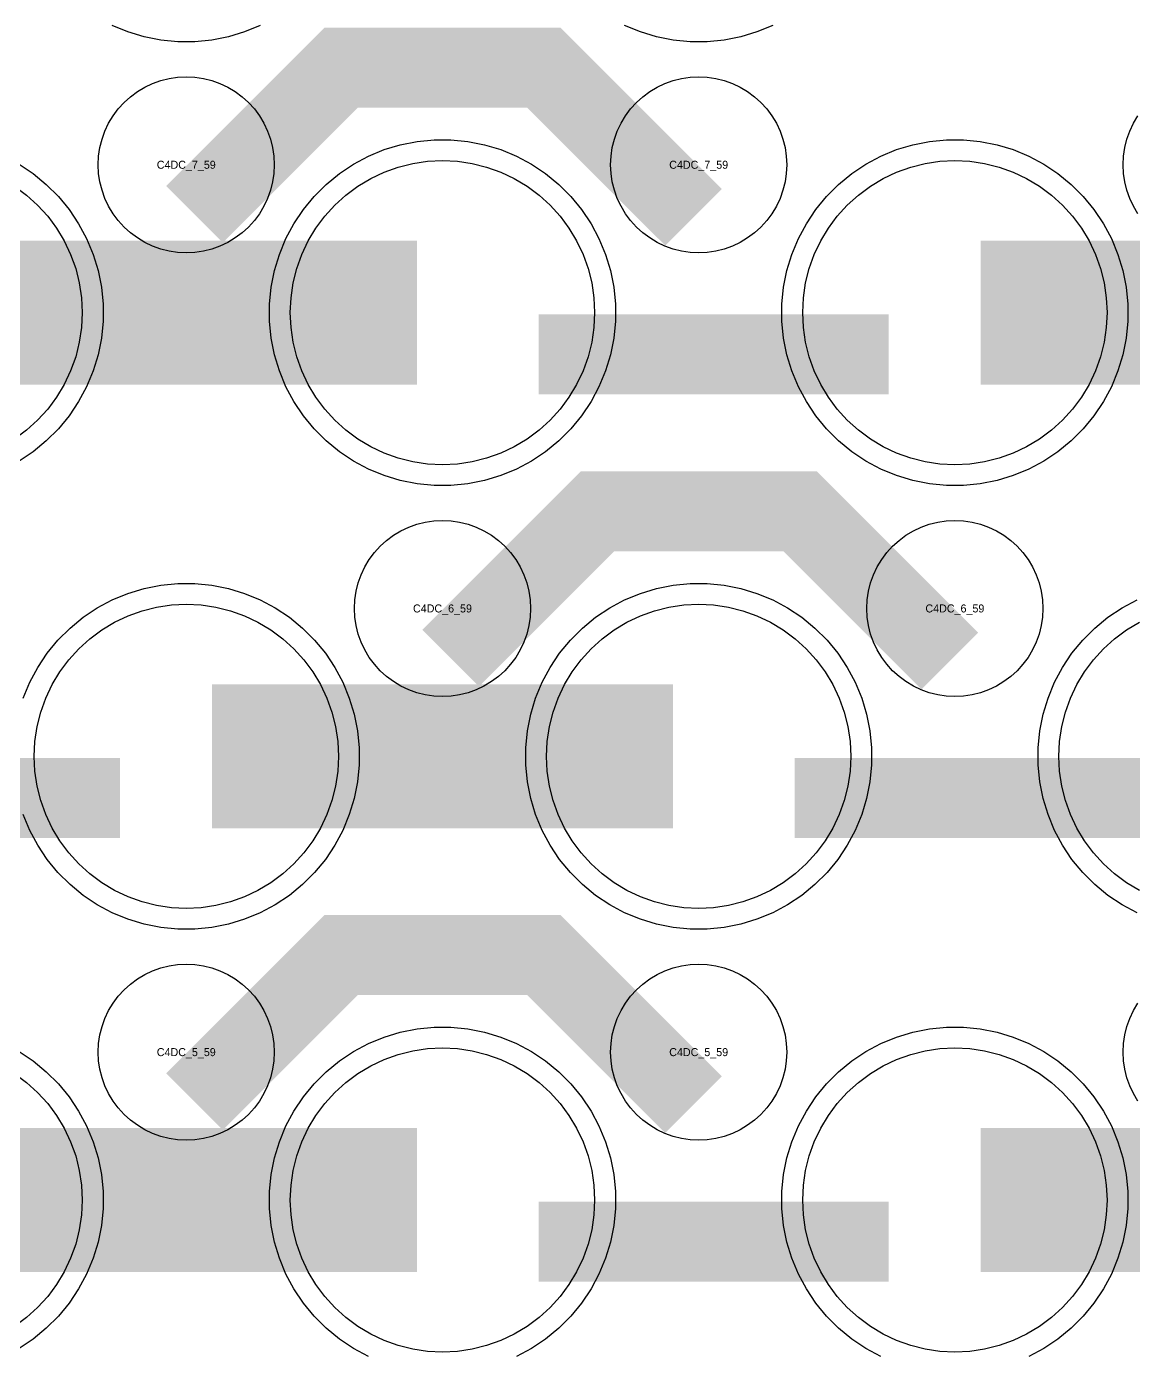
# Model space of a CAD drawing. Extents: x -11880 to 11880, y -14992 to 14992.
# Drawn here: x 6830.1 to 7175.8, y -14195.3 to -13780.3 of the extents above; entities that cross this region are included whole.
import ezdxf
from ezdxf.enums import TextEntityAlignment as Align

# ---------------------------------------------------------------- set-up
doc = ezdxf.new("R2010")
doc.units = 0
doc.header["$MEASUREMENT"] = 0
for name, color, linetype in [('GDS_775_DT_237', 138, 'CONTINUOUS'), ('RDL1_FS', 34, 'CONTINUOUS'), ('RDL_BS', 160, 'CONTINUOUS')]:
    doc.layers.add(name, color=color, linetype=linetype)

msp = doc.modelspace()

# ---------------------------------------------------------------- linework, layer by layer
at = {"layer": 'RDL1_FS', "color": 241, "true_color": 0xf7abae}
for points in [[(6960, -13917.124), (6955.343, -13916.895), (6950.732, -13916.211), (6946.209, -13915.079), (6941.819, -13913.507), (6937.605, -13911.515), (6933.605, -13909.117), (6929.86, -13906.339), (6926.406, -13903.209), (6923.276, -13899.755), (6920.498, -13896.01), (6918.1, -13892.01), (6916.108, -13887.796), (6914.536, -13883.406), (6913.404, -13878.883), (6912.72, -13874.272), (6912.491, -13869.615), (6912.72, -13864.958), (6913.404, -13860.347), (6914.536, -13855.824), (6916.108, -13851.434), (6918.1, -13847.22), (6920.498, -13843.22), (6923.276, -13839.475), (6926.406, -13836.021), (6929.86, -13832.891), (6933.605, -13830.113), (6937.605, -13827.715), (6941.819, -13825.723), (6946.209, -13824.151), (6950.732, -13823.019), (6955.343, -13822.335), (6960, -13822.106), (6964.657, -13822.335), (6969.268, -13823.019), (6973.791, -13824.151), (6978.181, -13825.723), (6982.395, -13827.715), (6986.395, -13830.113), (6990.14, -13832.891), (6993.594, -13836.021), (6996.724, -13839.475), (6999.502, -13843.22), (7001.9, -13847.22), (7003.892, -13851.434), (7005.464, -13855.824), (7006.596, -13860.347), (7007.28, -13864.958), (7007.509, -13869.615), (7007.28, -13874.272), (7006.596, -13878.883), (7005.464, -13883.406), (7003.892, -13887.796), (7001.9, -13892.01), (6999.502, -13896.01), (6996.724, -13899.755), (6993.594, -13903.209), (6990.14, -13906.339), (6986.395, -13909.117), (6982.395, -13911.515), (6978.181, -13913.507), (6973.791, -13915.079), (6969.268, -13916.211), (6964.657, -13916.895)], [(7120, -13917.124), (7115.343, -13916.895), (7110.732, -13916.211), (7106.209, -13915.079), (7101.819, -13913.507), (7097.605, -13911.515), (7093.605, -13909.117), (7089.86, -13906.339), (7086.406, -13903.209), (7083.276, -13899.755), (7080.498, -13896.01), (7078.1, -13892.01), (7076.108, -13887.796), (7074.536, -13883.406), (7073.404, -13878.883), (7072.72, -13874.272), (7072.491, -13869.615), (7072.72, -13864.958), (7073.404, -13860.347), (7074.536, -13855.824), (7076.108, -13851.434), (7078.1, -13847.22), (7080.498, -13843.22), (7083.276, -13839.475), (7086.406, -13836.021), (7089.86, -13832.891), (7093.605, -13830.113), (7097.605, -13827.715), (7101.819, -13825.723), (7106.209, -13824.151), (7110.732, -13823.019), (7115.343, -13822.335), (7120, -13822.106), (7124.657, -13822.335), (7129.268, -13823.019), (7133.791, -13824.151), (7138.181, -13825.723), (7142.395, -13827.715), (7146.395, -13830.113), (7150.14, -13832.891), (7153.594, -13836.021), (7156.724, -13839.475), (7159.502, -13843.22), (7161.9, -13847.22), (7163.892, -13851.434), (7165.464, -13855.824), (7166.596, -13860.347), (7167.28, -13864.958), (7167.509, -13869.615), (7167.28, -13874.272), (7166.596, -13878.883), (7165.464, -13883.406), (7163.892, -13887.796), (7161.9, -13892.01), (7159.502, -13896.01), (7156.724, -13899.755), (7153.594, -13903.209), (7150.14, -13906.339), (7146.395, -13909.117), (7142.395, -13911.515), (7138.181, -13913.507), (7133.791, -13915.079), (7129.268, -13916.211), (7124.657, -13916.895)], [(6880, -14055.689), (6875.343, -14055.46), (6870.732, -14054.776), (6866.209, -14053.644), (6861.819, -14052.072), (6857.605, -14050.08), (6853.605, -14047.682), (6849.86, -14044.904), (6846.406, -14041.774), (6843.276, -14038.32), (6840.498, -14034.575), (6838.1, -14030.575), (6836.108, -14026.361), (6834.536, -14021.971), (6833.404, -14017.448), (6832.72, -14012.837), (6832.491, -14008.18), (6832.72, -14003.523), (6833.404, -13998.912), (6834.536, -13994.389), (6836.108, -13989.999), (6838.1, -13985.785), (6840.498, -13981.785), (6843.276, -13978.04), (6846.406, -13974.586), (6849.86, -13971.456), (6853.605, -13968.678), (6857.605, -13966.28), (6861.819, -13964.288), (6866.209, -13962.716), (6870.732, -13961.584), (6875.343, -13960.9), (6880, -13960.671), (6884.657, -13960.9), (6889.268, -13961.584), (6893.791, -13962.716), (6898.181, -13964.288), (6902.395, -13966.28), (6906.395, -13968.678), (6910.14, -13971.456), (6913.594, -13974.586), (6916.724, -13978.04), (6919.502, -13981.785), (6921.9, -13985.785), (6923.892, -13989.999), (6925.464, -13994.389), (6926.596, -13998.912), (6927.28, -14003.523), (6927.509, -14008.18), (6927.28, -14012.837), (6926.596, -14017.448), (6925.464, -14021.971), (6923.892, -14026.361), (6921.9, -14030.575), (6919.502, -14034.575), (6916.724, -14038.32), (6913.594, -14041.774), (6910.14, -14044.904), (6906.395, -14047.682), (6902.395, -14050.08), (6898.181, -14052.072), (6893.791, -14053.644), (6889.268, -14054.776), (6884.657, -14055.46)], [(7040, -14055.689), (7035.343, -14055.46), (7030.732, -14054.776), (7026.209, -14053.644), (7021.819, -14052.072), (7017.605, -14050.08), (7013.605, -14047.682), (7009.86, -14044.904), (7006.406, -14041.774), (7003.276, -14038.32), (7000.498, -14034.575), (6998.1, -14030.575), (6996.108, -14026.361), (6994.536, -14021.971), (6993.404, -14017.448), (6992.72, -14012.837), (6992.491, -14008.18), (6992.72, -14003.523), (6993.404, -13998.912), (6994.536, -13994.389), (6996.108, -13989.999), (6998.1, -13985.785), (7000.498, -13981.785), (7003.276, -13978.04), (7006.406, -13974.586), (7009.86, -13971.456), (7013.605, -13968.678), (7017.605, -13966.28), (7021.819, -13964.288), (7026.209, -13962.716), (7030.732, -13961.584), (7035.343, -13960.9), (7040, -13960.671), (7044.657, -13960.9), (7049.268, -13961.584), (7053.791, -13962.716), (7058.181, -13964.288), (7062.395, -13966.28), (7066.395, -13968.678), (7070.14, -13971.456), (7073.594, -13974.586), (7076.724, -13978.04), (7079.502, -13981.785), (7081.9, -13985.785), (7083.892, -13989.999), (7085.464, -13994.389), (7086.596, -13998.912), (7087.28, -14003.523), (7087.509, -14008.18), (7087.28, -14012.837), (7086.596, -14017.448), (7085.464, -14021.971), (7083.892, -14026.361), (7081.9, -14030.575), (7079.502, -14034.575), (7076.724, -14038.32), (7073.594, -14041.774), (7070.14, -14044.904), (7066.395, -14047.682), (7062.395, -14050.08), (7058.181, -14052.072), (7053.791, -14053.644), (7049.268, -14054.776), (7044.657, -14055.46)], [(6960, -14194.254), (6955.343, -14194.025), (6950.732, -14193.341), (6946.209, -14192.209), (6941.819, -14190.637), (6937.605, -14188.645), (6933.605, -14186.247), (6929.86, -14183.469), (6926.406, -14180.339), (6923.276, -14176.885), (6920.498, -14173.14), (6918.1, -14169.14), (6916.108, -14164.926), (6914.536, -14160.536), (6913.404, -14156.013), (6912.72, -14151.402), (6912.491, -14146.745), (6912.72, -14142.088), (6913.404, -14137.477), (6914.536, -14132.954), (6916.108, -14128.564), (6918.1, -14124.35), (6920.498, -14120.35), (6923.276, -14116.605), (6926.406, -14113.151), (6929.86, -14110.021), (6933.605, -14107.243), (6937.605, -14104.845), (6941.819, -14102.853), (6946.209, -14101.281), (6950.732, -14100.149), (6955.343, -14099.465), (6960, -14099.236), (6964.657, -14099.465), (6969.268, -14100.149), (6973.791, -14101.281), (6978.181, -14102.853), (6982.395, -14104.845), (6986.395, -14107.243), (6990.14, -14110.021), (6993.594, -14113.151), (6996.724, -14116.605), (6999.502, -14120.35), (7001.9, -14124.35), (7003.892, -14128.564), (7005.464, -14132.954), (7006.596, -14137.477), (7007.28, -14142.088), (7007.509, -14146.745), (7007.28, -14151.402), (7006.596, -14156.013), (7005.464, -14160.536), (7003.892, -14164.926), (7001.9, -14169.14), (6999.502, -14173.14), (6996.724, -14176.885), (6993.594, -14180.339), (6990.14, -14183.469), (6986.395, -14186.247), (6982.395, -14188.645), (6978.181, -14190.637), (6973.791, -14192.209), (6969.268, -14193.341), (6964.657, -14194.025)], [(7120, -14194.254), (7115.343, -14194.025), (7110.732, -14193.341), (7106.209, -14192.209), (7101.819, -14190.637), (7097.605, -14188.645), (7093.605, -14186.247), (7089.86, -14183.469), (7086.406, -14180.339), (7083.276, -14176.885), (7080.498, -14173.14), (7078.1, -14169.14), (7076.108, -14164.926), (7074.536, -14160.536), (7073.404, -14156.013), (7072.72, -14151.402), (7072.491, -14146.745), (7072.72, -14142.088), (7073.404, -14137.477), (7074.536, -14132.954), (7076.108, -14128.564), (7078.1, -14124.35), (7080.498, -14120.35), (7083.276, -14116.605), (7086.406, -14113.151), (7089.86, -14110.021), (7093.605, -14107.243), (7097.605, -14104.845), (7101.819, -14102.853), (7106.209, -14101.281), (7110.732, -14100.149), (7115.343, -14099.465), (7120, -14099.236), (7124.657, -14099.465), (7129.268, -14100.149), (7133.791, -14101.281), (7138.181, -14102.853), (7142.395, -14104.845), (7146.395, -14107.243), (7150.14, -14110.021), (7153.594, -14113.151), (7156.724, -14116.605), (7159.502, -14120.35), (7161.9, -14124.35), (7163.892, -14128.564), (7165.464, -14132.954), (7166.596, -14137.477), (7167.28, -14142.088), (7167.509, -14146.745), (7167.28, -14151.402), (7166.596, -14156.013), (7165.464, -14160.536), (7163.892, -14164.926), (7161.9, -14169.14), (7159.502, -14173.14), (7156.724, -14176.885), (7153.594, -14180.339), (7150.14, -14183.469), (7146.395, -14186.247), (7142.395, -14188.645), (7138.181, -14190.637), (7133.791, -14192.209), (7129.268, -14193.341), (7124.657, -14194.025)]]:
    msp.add_lwpolyline(points, close=True, dxfattribs=at)
for points in [[(6826.395, -13830.113), (6830.14, -13832.891), (6833.594, -13836.021), (6836.724, -13839.475), (6839.502, -13843.22), (6841.9, -13847.22), (6843.892, -13851.434), (6845.464, -13855.824), (6846.596, -13860.347), (6847.28, -13864.958), (6847.509, -13869.615), (6847.28, -13874.272), (6846.596, -13878.883), (6845.464, -13883.406), (6843.892, -13887.796), (6841.9, -13892.01), (6839.502, -13896.01), (6836.724, -13899.755), (6833.594, -13903.209), (6830.14, -13906.339), (6826.395, -13909.117)], [(7177.605, -14050.08), (7173.605, -14047.682), (7169.86, -14044.904), (7166.406, -14041.774), (7163.276, -14038.32), (7160.498, -14034.575), (7158.1, -14030.575), (7156.108, -14026.361), (7154.536, -14021.971), (7153.404, -14017.448), (7152.72, -14012.837), (7152.491, -14008.18), (7152.72, -14003.523), (7153.404, -13998.912), (7154.536, -13994.389), (7156.108, -13989.999), (7158.1, -13985.785), (7160.498, -13981.785), (7163.276, -13978.04), (7166.406, -13974.586), (7169.86, -13971.456), (7173.605, -13968.678), (7177.605, -13966.28)], [(6826.395, -14107.243), (6830.14, -14110.021), (6833.594, -14113.151), (6836.724, -14116.605), (6839.502, -14120.35), (6841.9, -14124.35), (6843.892, -14128.564), (6845.464, -14132.954), (6846.596, -14137.477), (6847.28, -14142.088), (6847.509, -14146.745), (6847.28, -14151.402), (6846.596, -14156.013), (6845.464, -14160.536), (6843.892, -14164.926), (6841.9, -14169.14), (6839.502, -14173.14), (6836.724, -14176.885), (6833.594, -14180.339), (6830.14, -14183.469), (6826.395, -14186.247)]]:
    msp.add_lwpolyline(points, dxfattribs=at)
for points in [[(6808.002, -13869.615, 45, 45, 0), (6880.002, -13869.615, 45, 45, 0)], [(6880.002, -13869.615, 45, 45, 0), (6952.002, -13869.615, 45, 45, 0)], [(7128.002, -13869.615, 45, 45, 0), (7200.002, -13869.615, 45, 45, 0)], [(6888.002, -14008.18, 45, 45, 0), (6960.002, -14008.18, 45, 45, 0)], [(6960.002, -14008.18, 45, 45, 0), (7032.002, -14008.18, 45, 45, 0)], [(6808.002, -14146.745, 45, 45, 0), (6880.002, -14146.745, 45, 45, 0)], [(6880.002, -14146.745, 45, 45, 0), (6952.002, -14146.745, 45, 45, 0)], [(7128.002, -14146.745, 45, 45, 0), (7200.002, -14146.745, 45, 45, 0)]]:
    msp.add_lwpolyline(points, format="xyseb", dxfattribs=at)
at = {"layer": 'RDL_BS', "color": 241, "true_color": 0xf7abae}
for points in [[(6903.115, -13779.925), (6898.205, -13781.956), (6893.165, -13783.487), (6887.938, -13784.533), (6882.644, -13785.05), (6877.356, -13785.05), (6872.062, -13784.533), (6866.835, -13783.487), (6861.795, -13781.956), (6856.885, -13779.925)], [(7063.115, -13779.925), (7058.205, -13781.956), (7053.165, -13783.487), (7047.938, -13784.533), (7042.644, -13785.05), (7037.356, -13785.05), (7032.062, -13784.533), (7026.835, -13783.487), (7021.795, -13781.956), (7016.885, -13779.925)], [(6827.777, -13823.232), (6832.191, -13826.179), (6836.292, -13829.541), (6840.074, -13833.323), (6843.436, -13837.424), (6846.383, -13841.838), (6848.875, -13846.5), (6850.906, -13851.41), (6852.437, -13856.45), (6853.483, -13861.677), (6854, -13866.971), (6854, -13872.259), (6853.483, -13877.553), (6852.437, -13882.78), (6850.906, -13887.82), (6848.875, -13892.73), (6846.383, -13897.392), (6843.436, -13901.806), (6840.074, -13905.907), (6836.292, -13909.689), (6832.191, -13913.051), (6827.777, -13915.998)], [(6829.094, -13989.975), (6831.125, -13985.065), (6833.617, -13980.403), (6836.564, -13975.989), (6839.926, -13971.888), (6843.708, -13968.106), (6847.809, -13964.744), (6852.223, -13961.797), (6856.885, -13959.305), (6861.795, -13957.274), (6866.835, -13955.743), (6872.062, -13954.697), (6877.356, -13954.18), (6882.644, -13954.18), (6887.938, -13954.697), (6893.165, -13955.743), (6898.205, -13957.274), (6903.115, -13959.305), (6907.777, -13961.797), (6912.191, -13964.744), (6916.292, -13968.106), (6920.074, -13971.888), (6923.436, -13975.989), (6926.383, -13980.403), (6928.875, -13985.065), (6930.906, -13989.975), (6932.437, -13995.015), (6933.483, -14000.242), (6934, -14005.536), (6934, -14010.824), (6933.483, -14016.118), (6932.437, -14021.345), (6930.906, -14026.385), (6928.875, -14031.295), (6926.383, -14035.957), (6923.436, -14040.371), (6920.074, -14044.472), (6916.292, -14048.254), (6912.191, -14051.616), (6907.777, -14054.563), (6903.115, -14057.055), (6898.205, -14059.086), (6893.165, -14060.617), (6887.938, -14061.663), (6882.644, -14062.18), (6877.356, -14062.18), (6872.062, -14061.663), (6866.835, -14060.617), (6861.795, -14059.086), (6856.885, -14057.055), (6852.223, -14054.563), (6847.809, -14051.616), (6843.708, -14048.254), (6839.926, -14044.472), (6836.564, -14040.371), (6833.617, -14035.957), (6831.125, -14031.295), (6829.094, -14026.385)], [(7176.885, -14057.055), (7172.223, -14054.563), (7167.809, -14051.616), (7163.708, -14048.254), (7159.926, -14044.472), (7156.564, -14040.371), (7153.617, -14035.957), (7151.125, -14031.295), (7149.094, -14026.385), (7147.563, -14021.345), (7146.517, -14016.118), (7146, -14010.824), (7146, -14005.536), (7146.517, -14000.242), (7147.563, -13995.015), (7149.094, -13989.975), (7151.125, -13985.065), (7153.617, -13980.403), (7156.564, -13975.989), (7159.926, -13971.888), (7163.708, -13968.106), (7167.809, -13964.744), (7172.223, -13961.797), (7176.885, -13959.305)], [(6936.885, -14195.62), (6932.223, -14193.128), (6927.809, -14190.181), (6923.708, -14186.819), (6919.926, -14183.037), (6916.564, -14178.936), (6913.617, -14174.522), (6911.125, -14169.86), (6909.094, -14164.95), (6907.563, -14159.91), (6906.517, -14154.683), (6906, -14149.389), (6906, -14144.101), (6906.517, -14138.807), (6907.563, -14133.58), (6909.094, -14128.54), (6911.125, -14123.63), (6913.617, -14118.968), (6916.564, -14114.554), (6919.926, -14110.453), (6923.708, -14106.671), (6927.809, -14103.309), (6932.223, -14100.362), (6936.885, -14097.87), (6941.795, -14095.839), (6946.835, -14094.308), (6952.062, -14093.262), (6957.356, -14092.745), (6962.644, -14092.745), (6967.938, -14093.262), (6973.165, -14094.308), (6978.205, -14095.839), (6983.115, -14097.87), (6987.777, -14100.362), (6992.191, -14103.309), (6996.292, -14106.671), (7000.074, -14110.453), (7003.436, -14114.554), (7006.383, -14118.968), (7008.875, -14123.63), (7010.906, -14128.54), (7012.437, -14133.58), (7013.483, -14138.807), (7014, -14144.101), (7014, -14149.389), (7013.483, -14154.683), (7012.437, -14159.91), (7010.906, -14164.95), (7008.875, -14169.86), (7006.383, -14174.522), (7003.436, -14178.936), (7000.074, -14183.037), (6996.292, -14186.819), (6992.191, -14190.181), (6987.777, -14193.128), (6983.115, -14195.62)], [(7096.885, -14195.62), (7092.223, -14193.128), (7087.809, -14190.181), (7083.708, -14186.819), (7079.926, -14183.037), (7076.564, -14178.936), (7073.617, -14174.522), (7071.125, -14169.86), (7069.094, -14164.95), (7067.563, -14159.91), (7066.517, -14154.683), (7066, -14149.389), (7066, -14144.101), (7066.517, -14138.807), (7067.563, -14133.58), (7069.094, -14128.54), (7071.125, -14123.63), (7073.617, -14118.968), (7076.564, -14114.554), (7079.926, -14110.453), (7083.708, -14106.671), (7087.809, -14103.309), (7092.223, -14100.362), (7096.885, -14097.87), (7101.795, -14095.839), (7106.835, -14094.308), (7112.062, -14093.262), (7117.356, -14092.745), (7122.644, -14092.745), (7127.938, -14093.262), (7133.165, -14094.308), (7138.205, -14095.839), (7143.115, -14097.87), (7147.777, -14100.362), (7152.191, -14103.309), (7156.292, -14106.671), (7160.074, -14110.453), (7163.436, -14114.554), (7166.383, -14118.968), (7168.875, -14123.63), (7170.906, -14128.54), (7172.437, -14133.58), (7173.483, -14138.807), (7174, -14144.101), (7174, -14149.389), (7173.483, -14154.683), (7172.437, -14159.91), (7170.906, -14164.95), (7168.875, -14169.86), (7166.383, -14174.522), (7163.436, -14178.936), (7160.074, -14183.037), (7156.292, -14186.819), (7152.191, -14190.181), (7147.777, -14193.128), (7143.115, -14195.62)], [(6827.777, -14100.362), (6832.191, -14103.309), (6836.292, -14106.671), (6840.074, -14110.453), (6843.436, -14114.554), (6846.383, -14118.968), (6848.875, -14123.63), (6850.906, -14128.54), (6852.437, -14133.58), (6853.483, -14138.807), (6854, -14144.101), (6854, -14149.389), (6853.483, -14154.683), (6852.437, -14159.91), (6850.906, -14164.95), (6848.875, -14169.86), (6846.383, -14174.522), (6843.436, -14178.936), (6840.074, -14183.037), (6836.292, -14186.819), (6832.191, -14190.181), (6827.777, -14193.128)]]:
    msp.add_lwpolyline(points, dxfattribs=at)
at = {"layer": 'RDL_BS'}
for points in [[(6882.562, -13838.929, 25, 25, 0), (6928.377, -13793.114, 25, 25, 0), (6961.93, -13793.114, 25, 25, 0)], [(7038.401, -13839.828, 25, 25, 0), (6991.687, -13793.114, 25, 25, 0), (6961.929, -13793.114, 25, 25, 0)], [(6962.562, -13977.494, 25, 25, 0), (7008.377, -13931.679, 25, 25, 0), (7041.93, -13931.679, 25, 25, 0)], [(7118.401, -13978.393, 25, 25, 0), (7071.687, -13931.679, 25, 25, 0), (7041.929, -13931.679, 25, 25, 0)], [(6882.562, -14116.059, 25, 25, 0), (6928.377, -14070.244, 25, 25, 0), (6961.93, -14070.244, 25, 25, 0)], [(7038.401, -14116.958, 25, 25, 0), (6991.687, -14070.244, 25, 25, 0), (6961.929, -14070.244, 25, 25, 0)]]:
    msp.add_lwpolyline(points, format="xyseb", dxfattribs=at)
for points in [[(6880, -13850.921), (6877.307, -13850.789), (6874.635, -13850.393), (6872.016, -13849.736), (6869.481, -13848.829), (6867.044, -13847.677), (6864.72, -13846.284), (6862.557, -13844.681), (6860.558, -13842.869), (6858.746, -13840.87), (6857.143, -13838.707), (6855.75, -13836.383), (6854.598, -13833.946), (6853.691, -13831.411), (6853.034, -13828.792), (6852.638, -13826.12), (6852.506, -13823.427), (6852.638, -13820.734), (6853.034, -13818.062), (6853.691, -13815.443), (6854.598, -13812.908), (6855.75, -13810.471), (6857.143, -13808.147), (6858.746, -13805.984), (6860.558, -13803.985), (6862.557, -13802.173), (6864.72, -13800.57), (6867.044, -13799.177), (6869.481, -13798.025), (6872.016, -13797.118), (6874.635, -13796.461), (6877.307, -13796.065), (6880, -13795.933), (6882.693, -13796.065), (6885.365, -13796.461), (6887.984, -13797.118), (6890.519, -13798.025), (6892.956, -13799.177), (6895.28, -13800.57), (6897.443, -13802.173), (6899.442, -13803.985), (6901.254, -13805.984), (6902.857, -13808.147), (6904.25, -13810.471), (6905.402, -13812.908), (6906.309, -13815.443), (6906.966, -13818.062), (6907.362, -13820.734), (6907.494, -13823.427), (6907.362, -13826.12), (6906.966, -13828.792), (6906.309, -13831.411), (6905.402, -13833.946), (6904.25, -13836.383), (6902.857, -13838.707), (6901.254, -13840.87), (6899.442, -13842.869), (6897.443, -13844.681), (6895.28, -13846.284), (6892.956, -13847.677), (6890.519, -13848.829), (6887.984, -13849.736), (6885.365, -13850.393), (6882.693, -13850.789)], [(7040, -13850.921), (7037.307, -13850.789), (7034.635, -13850.393), (7032.016, -13849.736), (7029.481, -13848.829), (7027.044, -13847.677), (7024.72, -13846.284), (7022.557, -13844.681), (7020.558, -13842.869), (7018.746, -13840.87), (7017.143, -13838.707), (7015.75, -13836.383), (7014.598, -13833.946), (7013.691, -13831.411), (7013.034, -13828.792), (7012.638, -13826.12), (7012.506, -13823.427), (7012.638, -13820.734), (7013.034, -13818.062), (7013.691, -13815.443), (7014.598, -13812.908), (7015.75, -13810.471), (7017.143, -13808.147), (7018.746, -13805.984), (7020.558, -13803.985), (7022.557, -13802.173), (7024.72, -13800.57), (7027.044, -13799.177), (7029.481, -13798.025), (7032.016, -13797.118), (7034.635, -13796.461), (7037.307, -13796.065), (7040, -13795.933), (7042.693, -13796.065), (7045.365, -13796.461), (7047.984, -13797.118), (7050.519, -13798.025), (7052.956, -13799.177), (7055.28, -13800.57), (7057.443, -13802.173), (7059.442, -13803.985), (7061.254, -13805.984), (7062.857, -13808.147), (7064.25, -13810.471), (7065.402, -13812.908), (7066.309, -13815.443), (7066.966, -13818.062), (7067.362, -13820.734), (7067.494, -13823.427), (7067.362, -13826.12), (7066.966, -13828.792), (7066.309, -13831.411), (7065.402, -13833.946), (7064.25, -13836.383), (7062.857, -13838.707), (7061.254, -13840.87), (7059.442, -13842.869), (7057.443, -13844.681), (7055.28, -13846.284), (7052.956, -13847.677), (7050.519, -13848.829), (7047.984, -13849.736), (7045.365, -13850.393), (7042.693, -13850.789)], [(6960, -13989.486), (6957.307, -13989.354), (6954.635, -13988.958), (6952.016, -13988.301), (6949.481, -13987.394), (6947.044, -13986.242), (6944.72, -13984.849), (6942.557, -13983.246), (6940.558, -13981.434), (6938.746, -13979.435), (6937.143, -13977.272), (6935.75, -13974.948), (6934.598, -13972.511), (6933.691, -13969.976), (6933.034, -13967.357), (6932.638, -13964.685), (6932.506, -13961.992), (6932.638, -13959.299), (6933.034, -13956.627), (6933.691, -13954.008), (6934.598, -13951.473), (6935.75, -13949.036), (6937.143, -13946.712), (6938.746, -13944.549), (6940.558, -13942.55), (6942.557, -13940.738), (6944.72, -13939.135), (6947.044, -13937.742), (6949.481, -13936.59), (6952.016, -13935.683), (6954.635, -13935.026), (6957.307, -13934.63), (6960, -13934.498), (6962.693, -13934.63), (6965.365, -13935.026), (6967.984, -13935.683), (6970.519, -13936.59), (6972.956, -13937.742), (6975.28, -13939.135), (6977.443, -13940.738), (6979.442, -13942.55), (6981.254, -13944.549), (6982.857, -13946.712), (6984.25, -13949.036), (6985.402, -13951.473), (6986.309, -13954.008), (6986.966, -13956.627), (6987.362, -13959.299), (6987.494, -13961.992), (6987.362, -13964.685), (6986.966, -13967.357), (6986.309, -13969.976), (6985.402, -13972.511), (6984.25, -13974.948), (6982.857, -13977.272), (6981.254, -13979.435), (6979.442, -13981.434), (6977.443, -13983.246), (6975.28, -13984.849), (6972.956, -13986.242), (6970.519, -13987.394), (6967.984, -13988.301), (6965.365, -13988.958), (6962.693, -13989.354)], [(7120, -13989.486), (7117.307, -13989.354), (7114.635, -13988.958), (7112.016, -13988.301), (7109.481, -13987.394), (7107.044, -13986.242), (7104.72, -13984.849), (7102.557, -13983.246), (7100.558, -13981.434), (7098.746, -13979.435), (7097.143, -13977.272), (7095.75, -13974.948), (7094.598, -13972.511), (7093.691, -13969.976), (7093.034, -13967.357), (7092.638, -13964.685), (7092.506, -13961.992), (7092.638, -13959.299), (7093.034, -13956.627), (7093.691, -13954.008), (7094.598, -13951.473), (7095.75, -13949.036), (7097.143, -13946.712), (7098.746, -13944.549), (7100.558, -13942.55), (7102.557, -13940.738), (7104.72, -13939.135), (7107.044, -13937.742), (7109.481, -13936.59), (7112.016, -13935.683), (7114.635, -13935.026), (7117.307, -13934.63), (7120, -13934.498), (7122.693, -13934.63), (7125.365, -13935.026), (7127.984, -13935.683), (7130.519, -13936.59), (7132.956, -13937.742), (7135.28, -13939.135), (7137.443, -13940.738), (7139.442, -13942.55), (7141.254, -13944.549), (7142.857, -13946.712), (7144.25, -13949.036), (7145.402, -13951.473), (7146.309, -13954.008), (7146.966, -13956.627), (7147.362, -13959.299), (7147.494, -13961.992), (7147.362, -13964.685), (7146.966, -13967.357), (7146.309, -13969.976), (7145.402, -13972.511), (7144.25, -13974.948), (7142.857, -13977.272), (7141.254, -13979.435), (7139.442, -13981.434), (7137.443, -13983.246), (7135.28, -13984.849), (7132.956, -13986.242), (7130.519, -13987.394), (7127.984, -13988.301), (7125.365, -13988.958), (7122.693, -13989.354)], [(6880, -14128.051), (6877.307, -14127.919), (6874.635, -14127.523), (6872.016, -14126.866), (6869.481, -14125.959), (6867.044, -14124.807), (6864.72, -14123.414), (6862.557, -14121.811), (6860.558, -14119.999), (6858.746, -14118), (6857.143, -14115.837), (6855.75, -14113.513), (6854.598, -14111.076), (6853.691, -14108.541), (6853.034, -14105.922), (6852.638, -14103.25), (6852.506, -14100.557), (6852.638, -14097.864), (6853.034, -14095.192), (6853.691, -14092.573), (6854.598, -14090.038), (6855.75, -14087.601), (6857.143, -14085.277), (6858.746, -14083.114), (6860.558, -14081.115), (6862.557, -14079.303), (6864.72, -14077.7), (6867.044, -14076.307), (6869.481, -14075.155), (6872.016, -14074.248), (6874.635, -14073.591), (6877.307, -14073.195), (6880, -14073.063), (6882.693, -14073.195), (6885.365, -14073.591), (6887.984, -14074.248), (6890.519, -14075.155), (6892.956, -14076.307), (6895.28, -14077.7), (6897.443, -14079.303), (6899.442, -14081.115), (6901.254, -14083.114), (6902.857, -14085.277), (6904.25, -14087.601), (6905.402, -14090.038), (6906.309, -14092.573), (6906.966, -14095.192), (6907.362, -14097.864), (6907.494, -14100.557), (6907.362, -14103.25), (6906.966, -14105.922), (6906.309, -14108.541), (6905.402, -14111.076), (6904.25, -14113.513), (6902.857, -14115.837), (6901.254, -14118), (6899.442, -14119.999), (6897.443, -14121.811), (6895.28, -14123.414), (6892.956, -14124.807), (6890.519, -14125.959), (6887.984, -14126.866), (6885.365, -14127.523), (6882.693, -14127.919)], [(7040, -14128.051), (7037.307, -14127.919), (7034.635, -14127.523), (7032.016, -14126.866), (7029.481, -14125.959), (7027.044, -14124.807), (7024.72, -14123.414), (7022.557, -14121.811), (7020.558, -14119.999), (7018.746, -14118), (7017.143, -14115.837), (7015.75, -14113.513), (7014.598, -14111.076), (7013.691, -14108.541), (7013.034, -14105.922), (7012.638, -14103.25), (7012.506, -14100.557), (7012.638, -14097.864), (7013.034, -14095.192), (7013.691, -14092.573), (7014.598, -14090.038), (7015.75, -14087.601), (7017.143, -14085.277), (7018.746, -14083.114), (7020.558, -14081.115), (7022.557, -14079.303), (7024.72, -14077.7), (7027.044, -14076.307), (7029.481, -14075.155), (7032.016, -14074.248), (7034.635, -14073.591), (7037.307, -14073.195), (7040, -14073.063), (7042.693, -14073.195), (7045.365, -14073.591), (7047.984, -14074.248), (7050.519, -14075.155), (7052.956, -14076.307), (7055.28, -14077.7), (7057.443, -14079.303), (7059.442, -14081.115), (7061.254, -14083.114), (7062.857, -14085.277), (7064.25, -14087.601), (7065.402, -14090.038), (7066.309, -14092.573), (7066.966, -14095.192), (7067.362, -14097.864), (7067.494, -14100.557), (7067.362, -14103.25), (7066.966, -14105.922), (7066.309, -14108.541), (7065.402, -14111.076), (7064.25, -14113.513), (7062.857, -14115.837), (7061.254, -14118), (7059.442, -14119.999), (7057.443, -14121.811), (7055.28, -14123.414), (7052.956, -14124.807), (7050.519, -14125.959), (7047.984, -14126.866), (7045.365, -14127.523), (7042.693, -14127.919)]]:
    msp.add_lwpolyline(points, close=True, dxfattribs=at)
for points in [[(7177.143, -13838.707), (7175.75, -13836.383), (7174.598, -13833.946), (7173.691, -13831.411), (7173.034, -13828.792), (7172.638, -13826.12), (7172.506, -13823.427), (7172.638, -13820.734), (7173.034, -13818.062), (7173.691, -13815.443), (7174.598, -13812.908), (7175.75, -13810.471), (7177.143, -13808.147)], [(7177.143, -14115.837), (7175.75, -14113.513), (7174.598, -14111.076), (7173.691, -14108.541), (7173.034, -14105.922), (7172.638, -14103.25), (7172.506, -14100.557), (7172.638, -14097.864), (7173.034, -14095.192), (7173.691, -14092.573), (7174.598, -14090.038), (7175.75, -14087.601), (7177.143, -14085.277)]]:
    msp.add_lwpolyline(points, dxfattribs=at)
at = {"layer": 'RDL_BS', "color": 241, "true_color": 0xf7abae}
for points in [[(6957.356, -13923.615), (6952.062, -13923.098), (6946.835, -13922.052), (6941.795, -13920.521), (6936.885, -13918.49), (6932.223, -13915.998), (6927.809, -13913.051), (6923.708, -13909.689), (6919.926, -13905.907), (6916.564, -13901.806), (6913.617, -13897.392), (6911.125, -13892.73), (6909.094, -13887.82), (6907.563, -13882.78), (6906.517, -13877.553), (6906, -13872.259), (6906, -13866.971), (6906.517, -13861.677), (6907.563, -13856.45), (6909.094, -13851.41), (6911.125, -13846.5), (6913.617, -13841.838), (6916.564, -13837.424), (6919.926, -13833.323), (6923.708, -13829.541), (6927.809, -13826.179), (6932.223, -13823.232), (6936.885, -13820.74), (6941.795, -13818.709), (6946.835, -13817.178), (6952.062, -13816.132), (6957.356, -13815.615), (6962.644, -13815.615), (6967.938, -13816.132), (6973.165, -13817.178), (6978.205, -13818.709), (6983.115, -13820.74), (6987.777, -13823.232), (6992.191, -13826.179), (6996.292, -13829.541), (7000.074, -13833.323), (7003.436, -13837.424), (7006.383, -13841.838), (7008.875, -13846.5), (7010.906, -13851.41), (7012.437, -13856.45), (7013.483, -13861.677), (7014, -13866.971), (7014, -13872.259), (7013.483, -13877.553), (7012.437, -13882.78), (7010.906, -13887.82), (7008.875, -13892.73), (7006.383, -13897.392), (7003.436, -13901.806), (7000.074, -13905.907), (6996.292, -13909.689), (6992.191, -13913.051), (6987.777, -13915.998), (6983.115, -13918.49), (6978.205, -13920.521), (6973.165, -13922.052), (6967.938, -13923.098), (6962.644, -13923.615)], [(7117.356, -13923.615), (7112.062, -13923.098), (7106.835, -13922.052), (7101.795, -13920.521), (7096.885, -13918.49), (7092.223, -13915.998), (7087.809, -13913.051), (7083.708, -13909.689), (7079.926, -13905.907), (7076.564, -13901.806), (7073.617, -13897.392), (7071.125, -13892.73), (7069.094, -13887.82), (7067.563, -13882.78), (7066.517, -13877.553), (7066, -13872.259), (7066, -13866.971), (7066.517, -13861.677), (7067.563, -13856.45), (7069.094, -13851.41), (7071.125, -13846.5), (7073.617, -13841.838), (7076.564, -13837.424), (7079.926, -13833.323), (7083.708, -13829.541), (7087.809, -13826.179), (7092.223, -13823.232), (7096.885, -13820.74), (7101.795, -13818.709), (7106.835, -13817.178), (7112.062, -13816.132), (7117.356, -13815.615), (7122.644, -13815.615), (7127.938, -13816.132), (7133.165, -13817.178), (7138.205, -13818.709), (7143.115, -13820.74), (7147.777, -13823.232), (7152.191, -13826.179), (7156.292, -13829.541), (7160.074, -13833.323), (7163.436, -13837.424), (7166.383, -13841.838), (7168.875, -13846.5), (7170.906, -13851.41), (7172.437, -13856.45), (7173.483, -13861.677), (7174, -13866.971), (7174, -13872.259), (7173.483, -13877.553), (7172.437, -13882.78), (7170.906, -13887.82), (7168.875, -13892.73), (7166.383, -13897.392), (7163.436, -13901.806), (7160.074, -13905.907), (7156.292, -13909.689), (7152.191, -13913.051), (7147.777, -13915.998), (7143.115, -13918.49), (7138.205, -13920.521), (7133.165, -13922.052), (7127.938, -13923.098), (7122.644, -13923.615)], [(7037.356, -14062.18), (7032.062, -14061.663), (7026.835, -14060.617), (7021.795, -14059.086), (7016.885, -14057.055), (7012.223, -14054.563), (7007.809, -14051.616), (7003.708, -14048.254), (6999.926, -14044.472), (6996.564, -14040.371), (6993.617, -14035.957), (6991.125, -14031.295), (6989.094, -14026.385), (6987.563, -14021.345), (6986.517, -14016.118), (6986, -14010.824), (6986, -14005.536), (6986.517, -14000.242), (6987.563, -13995.015), (6989.094, -13989.975), (6991.125, -13985.065), (6993.617, -13980.403), (6996.564, -13975.989), (6999.926, -13971.888), (7003.708, -13968.106), (7007.809, -13964.744), (7012.223, -13961.797), (7016.885, -13959.305), (7021.795, -13957.274), (7026.835, -13955.743), (7032.062, -13954.697), (7037.356, -13954.18), (7042.644, -13954.18), (7047.938, -13954.697), (7053.165, -13955.743), (7058.205, -13957.274), (7063.115, -13959.305), (7067.777, -13961.797), (7072.191, -13964.744), (7076.292, -13968.106), (7080.074, -13971.888), (7083.436, -13975.989), (7086.383, -13980.403), (7088.875, -13985.065), (7090.906, -13989.975), (7092.437, -13995.015), (7093.483, -14000.242), (7094, -14005.536), (7094, -14010.824), (7093.483, -14016.118), (7092.437, -14021.345), (7090.906, -14026.385), (7088.875, -14031.295), (7086.383, -14035.957), (7083.436, -14040.371), (7080.074, -14044.472), (7076.292, -14048.254), (7072.191, -14051.616), (7067.777, -14054.563), (7063.115, -14057.055), (7058.205, -14059.086), (7053.165, -14060.617), (7047.938, -14061.663), (7042.644, -14062.18)]]:
    msp.add_lwpolyline(points, close=True, dxfattribs=at)
for points in [[(6990.016, -13882.628, 25, 25, 0), (7099.281, -13882.628, 25, 25, 0)], [(6750.016, -14021.193, 25, 25, 0), (6859.281, -14021.193, 25, 25, 0)], [(7070.016, -14021.193, 25, 25, 0), (7179.281, -14021.193, 25, 25, 0)], [(6990.016, -14159.758, 25, 25, 0), (7099.281, -14159.758, 25, 25, 0)]]:
    msp.add_lwpolyline(points, format="xyseb", dxfattribs=at)

# ---------------------------------------------------------------- texts
at = {"layer": 'GDS_775_DT_237'}
for s, p in [('C4DC_7_59', (6880, -13823.427)), ('C4DC_7_59', (6880, -13823.427)), ('C4DC_7_59', (7040, -13823.427)), ('C4DC_7_59', (7040, -13823.427)), ('C4DC_6_59', (6960, -13961.992)), ('C4DC_6_59', (6960, -13961.992)), ('C4DC_6_59', (7120, -13961.992)), ('C4DC_6_59', (7120, -13961.992)), ('C4DC_5_59', (6880, -14100.557)), ('C4DC_5_59', (6880, -14100.557)), ('C4DC_5_59', (7040, -14100.557)), ('C4DC_5_59', (7040, -14100.557))]:
    msp.add_text(s, height=2.5, dxfattribs=at).set_placement(p, align=Align.MIDDLE_CENTER)

doc.saveas('drawing.dxf')
